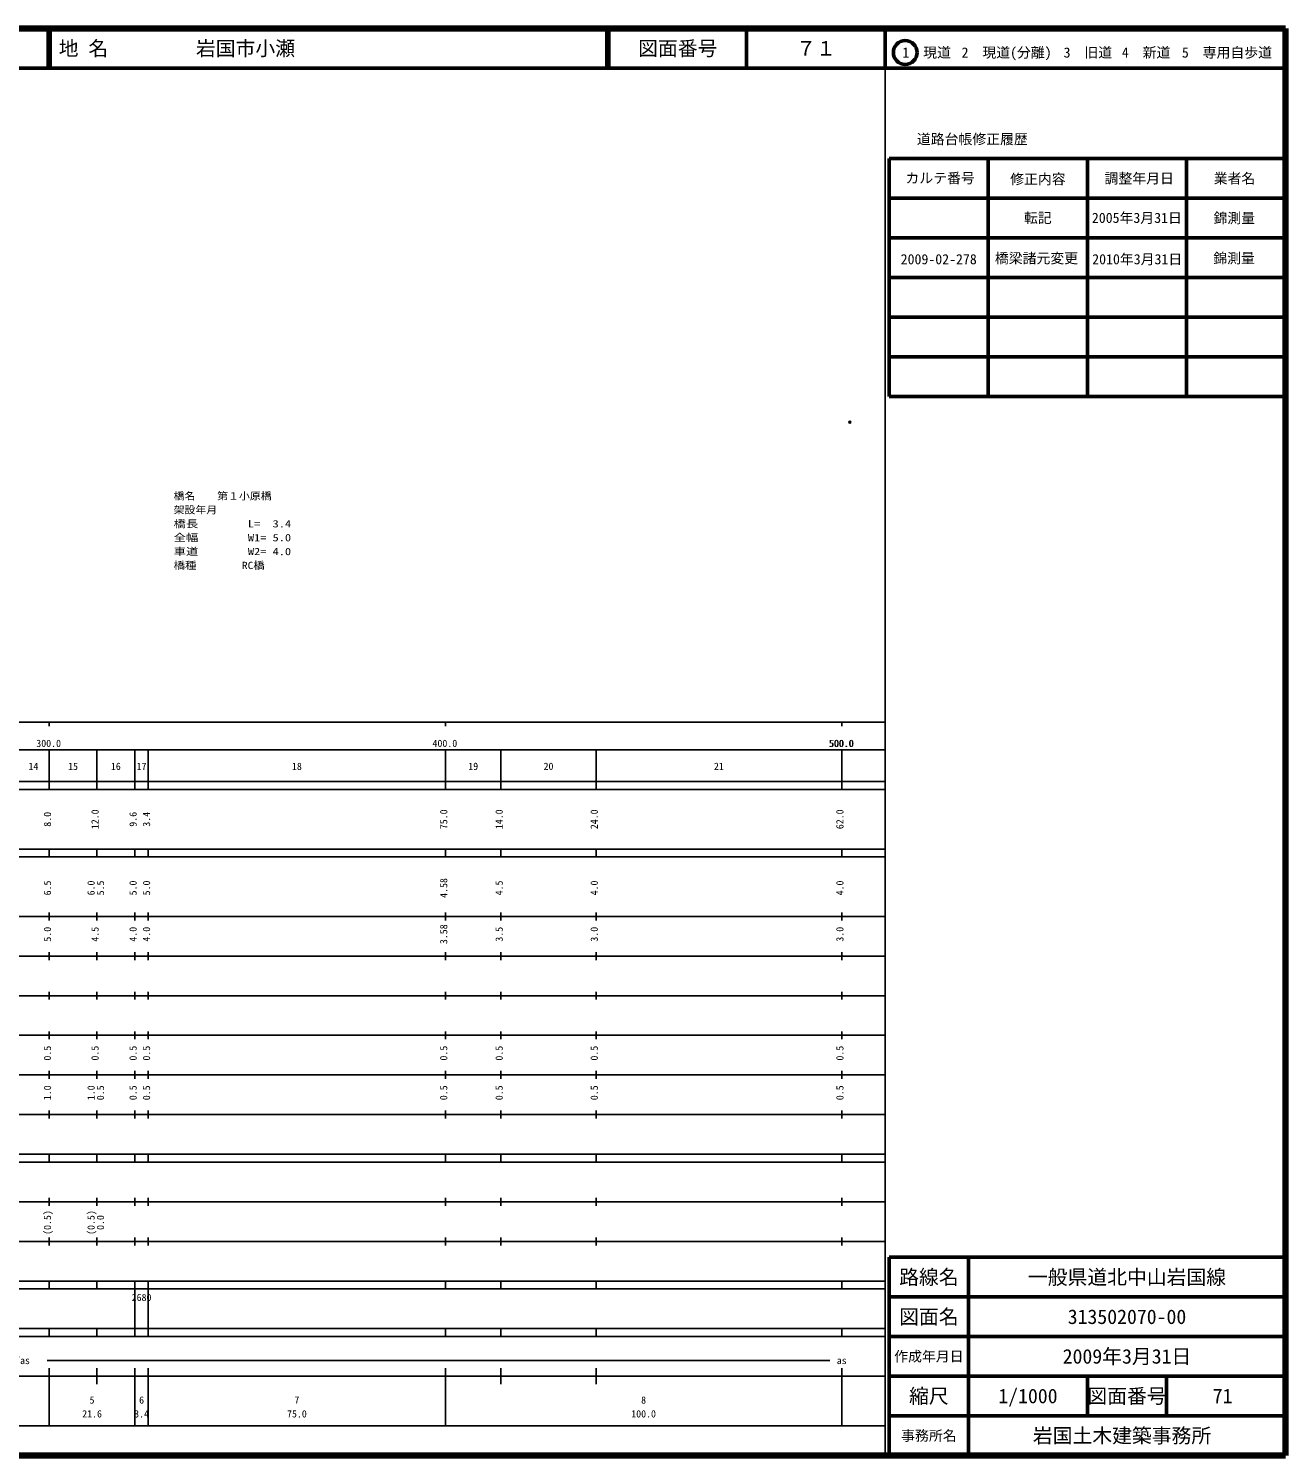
# Model space of a CAD drawing. Units: millimetres on the paper. Extents: x 40 to 680, y 20 to 380.
# Drawn here: x 362.8 to 680, y 20 to 380 of the extents above; entities that cross this region are included whole.
import ezdxf
from ezdxf.enums import TextEntityAlignment as Align

# ---------------------------------------------------------------- set-up
doc = ezdxf.new("R2010")
doc.units = ezdxf.units.MM
doc.header["$PDMODE"] = 32
doc.header["$PDSIZE"] = 0.5
for name, color, linetype in [('M-OTRS', 6, 'Continuous'), ('M-STR-HTXT', 7, 'Continuous'), ('M-TTL-TXT', 7, 'Continuous')]:
    doc.layers.add(name, color=color, linetype=linetype)
for name, color, linetype, lineweight in [('M-TTL', 2, 'Continuous', 140), ('M-TTL-BAND', 7, 'Continuous', 25), ('M-TTL-FRAM', 2, 'Continuous', 50), ('M-TTL-LINE', 7, 'Continuous', 50)]:
    doc.layers.add(name, color=color, linetype=linetype, lineweight=lineweight)
doc.styles.add('ＭＳ ゴシック', font='')
doc.styles.get('ＭＳ ゴシック').set_extended_font_data('MS Gothic')

msp = doc.modelspace()

# ---------------------------------------------------------------- linework, layer by layer
at = {"layer": 'M-OTRS'}
msp.add_point((570.056, 280.66), dxfattribs=at)
at = {"layer": 'M-TTL'}
for p, q in [((680, 380), (40, 380)), ((680, 20), (680, 380)), ((40, 20), (680, 20))]:
    msp.add_line(p, q, dxfattribs=at)
at = {"layer": 'M-TTL-BAND'}
for p, q in [((579, 20), (579, 370)), ((40, 205), (579, 205)), ((368, 205), (368, 204)), ((468, 205), (468, 204)), ((568, 205), (568, 204)), ((68, 198), (579, 198)), ((368, 188), (368, 198)), ((380, 188), (380, 198)), ((389.6, 188), (389.6, 198)), ((393, 188), (393, 198)), ((468, 188), (468, 198)), ((482, 188), (482, 198)), ((506, 188), (506, 198)), ((568, 188), (568, 198)), ((40, 190), (579, 190)), ((40, 188), (579, 188)), ((40, 173), (579, 173)), ((368, 171), (368, 173)), ((380, 171), (380, 173)), ((389.6, 171), (389.6, 173)), ((393, 171), (393, 173)), ((468, 171), (468, 173)), ((482, 171), (482, 173)), ((506, 171), (506, 173)), ((568, 171), (568, 173)), ((40, 171), (579, 171)), ((40, 156), (579, 156)), ((368, 155), (368, 157)), ((380, 155), (380, 157)), ((389.6, 155), (389.6, 157)), ((393, 155), (393, 157)), ((468, 155), (468, 157)), ((482, 155), (482, 157)), ((506, 155), (506, 157)), ((568, 155), (568, 157)), ((46, 146), (579, 146)), ((368, 145), (368, 147)), ((380, 145), (380, 147)), ((389.6, 145), (389.6, 147)), ((393, 145), (393, 147)), ((468, 145), (468, 147)), ((482, 145), (482, 147)), ((506, 145), (506, 147)), ((568, 145), (568, 147)), ((368, 135), (368, 137)), ((380, 135), (380, 137)), ((389.6, 135), (389.6, 137)), ((393, 135), (393, 137)), ((468, 135), (468, 137)), ((482, 135), (482, 137)), ((506, 135), (506, 137)), ((568, 135), (568, 137)), ((52, 136), (579, 136)), ((46, 126), (579, 126)), ((368, 125), (368, 127)), ((380, 125), (380, 127)), ((389.6, 125), (389.6, 127)), ((393, 125), (393, 127)), ((468, 125), (468, 127)), ((482, 125), (482, 127)), ((506, 125), (506, 127)), ((568, 125), (568, 127)), ((52, 116), (579, 116)), ((368, 115), (368, 117)), ((380, 115), (380, 117)), ((389.6, 115), (389.6, 117)), ((393, 115), (393, 117)), ((468, 115), (468, 117)), ((482, 115), (482, 117)), ((506, 115), (506, 117)), ((568, 115), (568, 117)), ((46, 106), (579, 106)), ((368, 105), (368, 107)), ((380, 105), (380, 107)), ((389.6, 105), (389.6, 107)), ((393, 105), (393, 107)), ((468, 105), (468, 107)), ((482, 105), (482, 107)), ((506, 105), (506, 107)), ((568, 105), (568, 107)), ((40, 96), (579, 96)), ((40, 94), (579, 94)), ((368, 94), (368, 96)), ((380, 94), (380, 96)), ((389.6, 94), (389.6, 96)), ((393, 94), (393, 96)), ((468, 94), (468, 96)), ((482, 94), (482, 96)), ((506, 94), (506, 96)), ((568, 94), (568, 96)), ((49, 84), (579, 84)), ((368, 83), (368, 85)), ((380, 83), (380, 85)), ((389.6, 83), (389.6, 85)), ((393, 83), (393, 85)), ((468, 83), (468, 85)), ((482, 83), (482, 85)), ((506, 83), (506, 85)), ((568, 83), (568, 85)), ((40, 74), (579, 74)), ((368, 73), (368, 75)), ((380, 73), (380, 75)), ((389.6, 73), (389.6, 75)), ((393, 73), (393, 75)), ((468, 73), (468, 75)), ((482, 73), (482, 75)), ((506, 73), (506, 75)), ((568, 73), (568, 75)), ((40, 64), (579, 64)), ((40, 62), (579, 62)), ((368, 62), (368, 64)), ((380, 62), (380, 64)), ((389.6, 62), (389.6, 64)), ((389.6, 52), (389.6, 62)), ((393, 62), (393, 64)), ((393, 52), (393, 62)), ((468, 62), (468, 64)), ((482, 62), (482, 64)), ((506, 62), (506, 64)), ((568, 62), (568, 64)), ((40, 52), (579, 52)), ((368, 50), (368, 52)), ((380, 50), (380, 52)), ((389.6, 50), (389.6, 52)), ((393, 50), (393, 52)), ((468, 50), (468, 52)), ((482, 50), (482, 52)), ((506, 50), (506, 52)), ((568, 50), (568, 52)), ((40, 50), (579, 50)), ((367.5, 44), (565, 44)), ((40, 40), (579, 40)), ((368, 27.5), (368, 42)), ((380, 38), (380, 42)), ((389.6, 27.5), (389.6, 42)), ((393, 27.5), (393, 42)), ((468, 27.5), (468, 42)), ((482, 38), (482, 42)), ((506, 38), (506, 42)), ((568, 27.5), (568, 42)), ((68, 27.5), (579, 27.5))]:
    msp.add_line(p, q, dxfattribs=at)
at = {"layer": 'M-TTL-FRAM'}
for p, q in [((580, 347.197), (580, 287.197)), ((580, 347.197), (680, 347.197)), ((580, 287.197), (680, 287.197)), ((680, 70), (580, 70)), ((580, 70), (580, 20))]:
    msp.add_line(p, q, dxfattribs=at)
at = {"layer": 'M-TTL-LINE'}
for p, q in [((367.75, 380), (367.75, 370)), ((368.25, 380), (368.25, 370)), ((508.747, 380), (508.747, 370)), ((509.247, 380), (509.247, 370)), ((543.997, 380), (543.997, 370)), ((579, 380), (579, 370)), ((40, 370), (680, 370)), ((605, 347.197), (605, 287.197)), ((630, 347.197), (630, 287.197)), ((655, 347.197), (655, 287.197)), ((580, 337.197), (680, 337.197)), ((580, 327.197), (680, 327.197)), ((580, 317.197), (680, 317.197)), ((580, 307.197), (680, 307.197)), ((580, 297.197), (680, 297.197)), ((600, 70), (600, 20)), ((680, 60), (580, 60)), ((680, 50), (580, 50)), ((680, 40), (580, 40)), ((630, 40), (630, 30)), ((650, 40), (650, 30)), ((680, 30), (580, 30))]:
    msp.add_line(p, q, dxfattribs=at)
msp.add_circle((584.031, 373.958), 3, dxfattribs=at)

# ---------------------------------------------------------------- texts
at = {"layer": 'M-STR-HTXT', "style": 'ＭＳ ゴシック'}
for s, width, p in [('橋名\u3000\u3000第１小原橋', 1.1, (399.375, 260.587)), ('架設年月\u3000\u3000', 1.1, (399.375, 257.087)), ('橋長\u3000\u3000\u3000\u3000L=  3.4', 1.25, (399.375, 253.587)), ('全幅\u3000\u3000\u3000\u3000W1= 5.0', 1.25, (399.375, 250.087)), ('車道\u3000\u3000\u3000\u3000W2= 4.0', 1.25, (399.375, 246.587)), ('橋種\u3000\u3000\u3000\u3000RC橋', 1.15, (399.375, 243.087))]:
    msp.add_text(s, height=1.833, dxfattribs=dict(at, width=width)).set_placement(p, align=Align.BOTTOM_LEFT)
at = {"layer": 'M-TTL-BAND', "style": 'ＭＳ ゴシック'}
for s, p in [('300.0', (367.844, 198.195)), ('400.0', (467.844, 198.195)), ('500.0', (567.844, 198.195)), ('500.0', (568, 198.195)), ('14', (364, 192.405)), ('15', (374, 192.405)), ('16', (384.8, 192.405)), ('17', (391.3, 192.405)), ('18', (430.5, 192.405)), ('19', (475, 192.405)), ('20', (494, 192.405)), ('21', (537, 192.405)), ('AS/as', (360, 42.5)), ('as', (568, 42.5)), ('5', (378.8, 32.523)), ('6', (391.3, 32.523)), ('7', (430.5, 32.523)), ('8', (518, 32.523)), ('21.6', (378.8, 29.033)), ('3.4', (391.3, 29.033)), ('75.0', (430.5, 29.033)), ('100.0', (518, 29.033))]:
    msp.add_text(s, height=1.833, dxfattribs=at).set_placement(p, align=Align.BOTTOM_CENTER)
for s, p in [('8.0', (369, 180.5)), ('12.0', (381, 180.5)), ('9.6', (390.6, 180.5)), ('3.4', (394, 180.5)), ('75.0', (469, 180.5)), ('14.0', (483, 180.5)), ('24.0', (507, 180.5)), ('62.0', (569, 180.5)), ('6.5', (369, 163.174)), ('6.0', (380, 163.174)), ('5.5', (382.37, 163.174)), ('5.0', (390.6, 163.174)), ('5.0', (394, 163.174)), ('4.58', (469, 163.174)), ('4.5', (483, 163.174)), ('4.0', (507, 163.174)), ('4.0', (569, 163.174)), ('5.0', (369, 151.5)), ('4.5', (381, 151.5)), ('4.0', (390.6, 151.5)), ('4.0', (394, 151.5)), ('3.58', (469, 151.5)), ('3.5', (483, 151.5)), ('3.0', (507, 151.5)), ('3.0', (569, 151.5)), ('0.5', (369, 121.5)), ('0.5', (381, 121.5)), ('0.5', (390.6, 121.5)), ('0.5', (394, 121.5)), ('0.5', (469, 121.5)), ('0.5', (483, 121.5)), ('0.5', (507, 121.5)), ('0.5', (569, 121.5)), ('1.0', (369, 111.5)), ('1.0', (380, 111.5)), ('0.5', (382.37, 111.5)), ('0.5', (390.6, 111.5)), ('0.5', (394, 111.5)), ('0.5', (469, 111.5)), ('0.5', (483, 111.5)), ('0.5', (507, 111.5)), ('0.5', (569, 111.5)), ('(0.5)', (369, 78.764)), ('(0.5)', (380, 78.764)), ('0.0', (382.37, 78.764))]:
    msp.add_text(s, height=1.833, rotation=90, dxfattribs=at).set_placement(p, align=Align.BOTTOM_CENTER)
msp.add_text('2680', height=1.833, dxfattribs=at).set_placement((388.8, 58.405), align=Align.BOTTOM_LEFT)
at = {"layer": 'M-TTL-TXT', "style": 'ＭＳ ゴシック'}
for s, p in [('地 名', (370.38, 375)), ('岩国市小瀬', (405.024, 375))]:
    msp.add_text(s, height=3.666, dxfattribs=at).set_placement(p, align=Align.MIDDLE_LEFT)
for s, height, p in [('図面番号', 3.666, (526.622, 375)), ('７１', 3.666, (561.497, 375)), ('1\u3000現道', 2.566, (589.448, 373.958)), ('2\u3000現道(分離)', 2.566, (609.619, 373.958)), ('3\u3000旧道', 2.566, (630.121, 373.958)), ('4\u3000新道', 2.566, (644.824, 373.958)), ('5\u3000専用自歩道', 2.566, (665.228, 373.958)), ('道路台帳修正履歴', 2.566, (600.968, 352.113)), ('カルテ番号', 2.566, (592.839, 342.277)), ('修正内容', 2.566, (617.509, 342.023)), ('調整年月日', 2.566, (643.089, 342.197)), ('業者名', 2.566, (667.134, 342.197)), ('転記', 2.566, (617.5, 332.245)), ('2005年3月31日', 2.566, (642.5, 332.245)), ('錦測量', 2.566, (667.077, 332.189)), ('2009-02-278', 2.566, (592.488, 321.808)), ('橋梁諸元変更', 2.566, (617.164, 322.046)), ('2010年3月31日', 2.566, (642.585, 321.808)), ('錦測量', 2.566, (667.022, 322.046)), ('路線名', 3.666, (590, 65)), ('路線名', 3.666, (590, 65)), ('一般県道北中山岩国線', 3.666, (640, 65)), ('図面名', 3.666, (590, 55)), ('図面名', 3.666, (590, 55)), ('313502070-00', 3.666, (640, 55)), ('2009年3月31日', 3.666, (640, 45)), ('作成年月日', 2.566, (590, 45)), ('作成年月日', 2.566, (590, 45)), ('縮尺', 3.666, (590, 35)), ('縮尺', 3.666, (590, 35)), ('1/1000', 3.666, (615, 35)), ('図面番号', 3.666, (640, 35)), ('図面番号', 3.666, (640, 35)), ('71', 3.666, (664.125, 35)), ('事務所名', 2.566, (590, 25)), ('事務所名', 2.566, (590, 25)), ('岩国土木建築事務所 ', 3.666, (640, 25))]:
    msp.add_text(s, height=height, dxfattribs=at).set_placement(p, align=Align.MIDDLE_CENTER)

doc.saveas('drawing.dxf')
